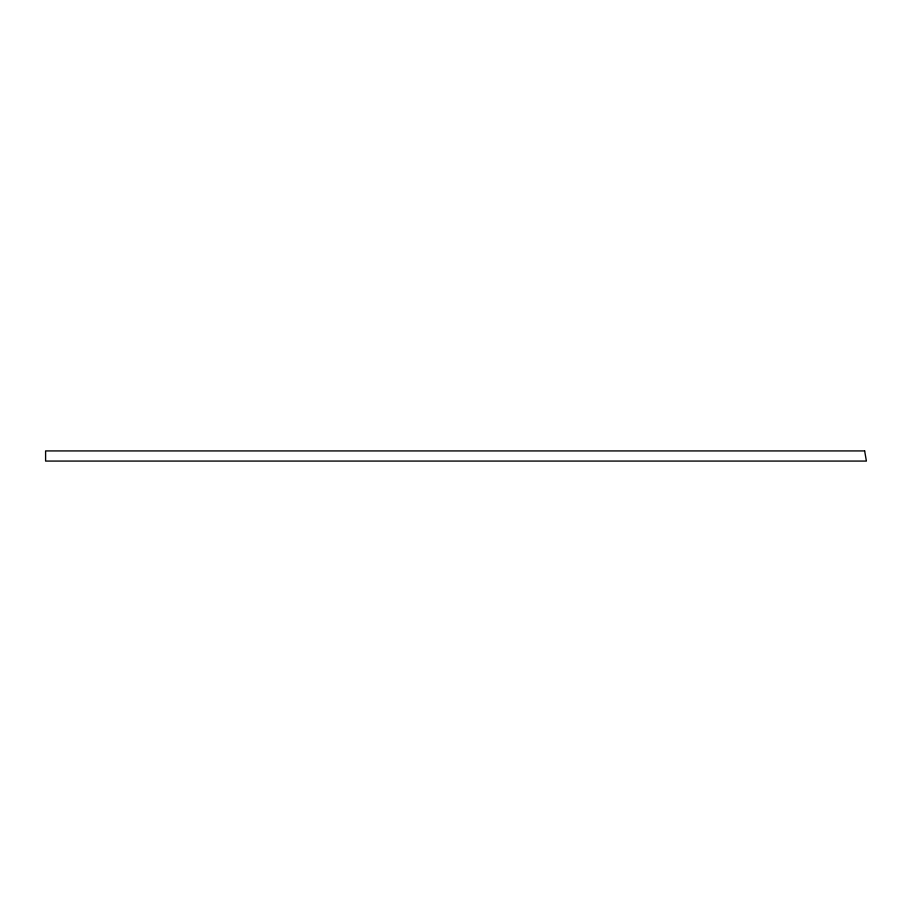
<?xml version="1.0" encoding="UTF-8"?>
<svg xmlns="http://www.w3.org/2000/svg" width="912" height="912" viewBox="0 0 912 912"><rect width="100%" height="100%" fill="white"/><g stroke="black" fill="none" stroke-linecap="round" stroke-linejoin="round"><path stroke-width="1.37" d="M864.644 450.927L45.6 450.927L45.6 461.073L866.4 461.073L864.644 450.927"/></g></svg>
